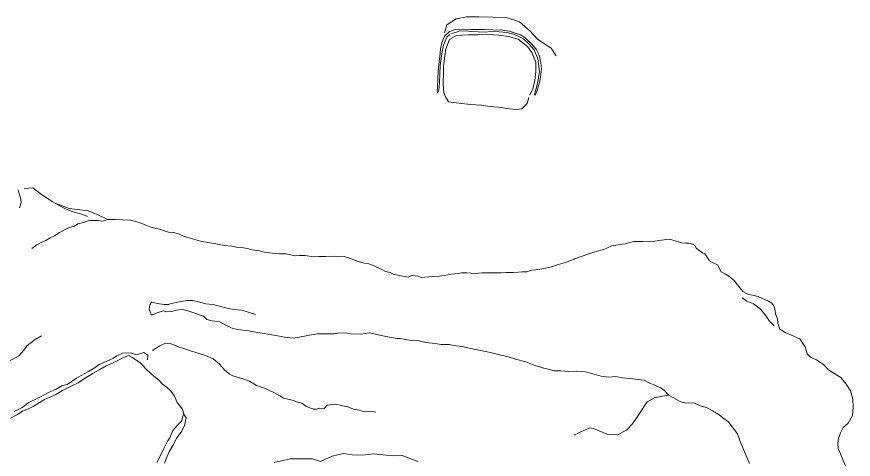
# Model space of a CAD drawing. Extents: x 683321 to 688873, y 7661944 to 7668387.
# Drawn here: x 688102.4 to 688595.4, y 7667466.3 to 7667727.1 of the extents above; entities that cross this region are included whole.
import ezdxf

# ---------------------------------------------------------------- set-up
doc = ezdxf.new("R2010")
doc.units = 0
doc.header["$MEASUREMENT"] = 0
doc.layers.add('01 CRESTA_Line', color=3, linetype='Continuous', lineweight=20)

msp = doc.modelspace()

# ---------------------------------------------------------------- linework, layer by layer
at = {"layer": '01 CRESTA_Line'}
for points in [[(688354.44, 7667717.63, 4240.75), (688355.76, 7667722.4, 4240.23), (688361.36, 7667725.9, 4239.89), (688367.37, 7667727.09, 4239.65), (688374.79, 7667726.99, 4239.5), (688382.98, 7667726.9, 4238.93), (688391.33, 7667726.39, 4239.65), (688398.61, 7667724.16, 4239.25), (688404.86, 7667718.53, 4239.46), (688409.03, 7667714.03, 4239.32), (688413.59, 7667710.98, 4239.92), (688417.28, 7667708.5, 4240.44), (688420.25, 7667704.01, 4240.71)], [(688357.69, 7667716.67, 4241.07), (688355.82, 7667714.98, 4241.41), (688353.97, 7667710.31, 4241.33), (688352.87, 7667705.19, 4241.36), (688351.89, 7667698.39, 4241.66), (688351.68, 7667693.38, 4241.78), (688351.46, 7667688.26, 4241.9), (688351.23, 7667683.69, 4242.07), (688350.27, 7667681.98, 4242.16), (688350.24, 7667683.07, 4242.15), (688350.3, 7667685.91, 4241.96), (688350.55, 7667690.37, 4241.94), (688350.78, 7667694.76, 4241.86), (688351.07, 7667699.1, 4241.68), (688351.77, 7667703.65, 4241.59), (688352.18, 7667707.9, 4241.29), (688352.87, 7667711.72, 4241.3), (688354.51, 7667715.68, 4241.23), (688357.42, 7667718.47, 4241.16), (688360.97, 7667719.52, 4241.05), (688365.18, 7667719.71, 4240.9), (688370.01, 7667719.65, 4240.8), (688378.32, 7667719.64, 4240.64), (688378.28, 7667719.65, 4240.57), (688382.89, 7667719.41, 4240.68), (688388.58, 7667719.17, 4240.67), (688392.83, 7667718.63, 4240.52), (688399.21, 7667716.34, 4240.41), (688401.77, 7667714.95, 4240.17), (688405.64, 7667711.26, 4240.53), (688408.41, 7667707.9, 4240.7), (688410.2, 7667704.43, 4240.89), (688411.26, 7667700.15, 4241.35), (688411.67, 7667696.18, 4241.68), (688411.09, 7667691.49, 4241.85), (688410.28, 7667687.56, 4241.99), (688408.83, 7667683.18, 4242.24), (688407.84, 7667680.77, 4242.23), (688407.54, 7667681.39, 4242.15), (688408.68, 7667685.38, 4242.16), (688409.71, 7667689.85, 4241.99), (688410.5, 7667694.73, 4241.78), (688409.55, 7667702.36, 4240.96), (688409.55, 7667702.37, 4240.95), (688407.25, 7667707.53, 4240.68), (688404.43, 7667710.97, 4240.54), (688401.08, 7667713.98, 4240.38), (688395.31, 7667716.8, 4240.54), (688391.14, 7667717.83, 4240.58), (688386.61, 7667718.19, 4240.76), (688381.34, 7667718.38, 4240.8), (688378.34, 7667718.09, 4240.74), (688370.28, 7667718.42, 4241.02), (688368.69, 7667718.56, 4240.95), (688363.45, 7667718.85, 4241.18), (688361.48, 7667717.92, 4240.92), (688358.54, 7667717.25, 4241.06)], [(688404.75, 7667680.82, 4241.59), (688406.5, 7667684.58, 4241.54), (688407.71, 7667689.47, 4241.26), (688408.24, 7667694.78, 4241.25), (688408.28, 7667700.25, 4240.78), (688405.97, 7667706, 4240.3), (688403.46, 7667709.65, 4240.08), (688397.95, 7667713.84, 4239.94), (688392.19, 7667715.51, 4239.83), (688386.41, 7667716.19, 4240.09), (688380.13, 7667716.6, 4240.16), (688374.37, 7667716.47, 4240.27), (688368.58, 7667716.48, 4240.35), (688361.5, 7667716.08, 4240.45), (688357.49, 7667713.68, 4240.54), (688355.22, 7667707.9, 4240.54), (688354.64, 7667704.05, 4240.6), (688353.82, 7667697.73, 4240.99), (688353.81, 7667694.41, 4241.13), (688353.73, 7667687.5, 4241.21), (688354.1, 7667682.54, 4241.36), (688355.01, 7667679.92, 4241.29), (688356.86, 7667676.9, 4241.53), (688361.4, 7667676.35, 4241), (688367.93, 7667675.66, 4240.92), (688368.26, 7667675.54, 4240.79), (688372.76, 7667675.15, 4240.84), (688376.36, 7667675.02, 4241), (688380.99, 7667674.14, 4241.17), (688386.32, 7667673.76, 4241.43), (688392.84, 7667672.79, 4241.57), (688396.99, 7667672.35, 4242.11), (688399.98, 7667672.85, 4242.58), (688403.22, 7667675.88, 4242.46), (688403.79, 7667678.18, 4241.97), (688404.12, 7667679.59, 4241.61)], [(688106.85, 7667625.86, 4304.45), (688111.81, 7667626.22, 4305.22), (688116.17, 7667623, 4304.96), (688120.44, 7667620.01, 4304.87), (688123.32, 7667618.26, 4304.51), (688126.86, 7667616.31, 4304.61), (688130.39, 7667614.3, 4304.85), (688133.32, 7667612.82, 4304.81), (688136.82, 7667611.76, 4304.78), (688140.77, 7667610.8, 4305.38), (688144.03, 7667609.3, 4305.15)], [(688103.98, 7667614.53, 4302.81), (688105.01, 7667617.69, 4302.4), (688104.74, 7667619.88, 4302.56), (688103.9, 7667622.68, 4302.38), (688103.18, 7667625.09, 4302.2)], [(688126.05, 7667616.89, 4304.93), (688133.29, 7667614.16, 4304.57), (688138.02, 7667613.54, 4304.39), (688144.54, 7667612.72, 4304.43), (688149.88, 7667610.63, 4304.17), (688155.89, 7667607.62, 4301.83), (688160.42, 7667607.69, 4301.58), (688164.95, 7667607.44, 4301.31), (688169.37, 7667607.12, 4300.99), (688174.49, 7667605.78, 4300.87), (688178.04, 7667604.56, 4301.68), (688180.95, 7667603.33, 4301.24), (688182.81, 7667602.6, 4301.28), (688186.52, 7667601.86, 4300.93), (688191.91, 7667600.23, 4299.99), (688194.9, 7667600.02, 4299.41), (688197.69, 7667599.19, 4299.49), (688201.35, 7667597.56, 4298.92), (688204.55, 7667596.54, 4298.45), (688208.72, 7667595.43, 4298.31), (688211.32, 7667594.63, 4298.01), (688214.95, 7667594.09, 4297.66), (688219.77, 7667593.35, 4297.33), (688224.62, 7667592.38, 4296.78), (688229.13, 7667591.86, 4296.37), (688231.99, 7667591.24, 4296.23), (688235.04, 7667591.1, 4296.08), (688238.13, 7667590.46, 4295.69), (688241.12, 7667589.65, 4295.18), (688245.4, 7667589.19, 4294.66), (688248.49, 7667588.41, 4294.5), (688252.94, 7667587.86, 4294.04), (688257.16, 7667587.45, 4293.51), (688261.09, 7667587.42, 4293.12), (688263.94, 7667586.87, 4292.96), (688266.47, 7667586.29, 4292.7), (688268.75, 7667586.31, 4292.48), (688272.23, 7667586.3, 4291.99), (688277.38, 7667585.6, 4292.04), (688280.33, 7667585.79, 4292.04), (688284.42, 7667585.72, 4291.83), (688289.12, 7667586.09, 4290.93), (688291.27, 7667585.66, 4290.71), (688295.41, 7667585.73, 4290.86), (688298.53, 7667584.85, 4290.61), (688303.56, 7667582.87, 4290.39), (688307.39, 7667581.94, 4290.42), (688309.89, 7667581.55, 4289.87), (688313.09, 7667580.29, 4289.08), (688317.55, 7667578.16, 4288.35), (688319.77, 7667576.99, 4289.26), (688322.39, 7667576.31, 4289.33), (688324.18, 7667575.37, 4289.21), (688328.02, 7667574.62, 4288.88), (688333.04, 7667573.58, 4287.52), (688335.45, 7667574.54, 4287.52), (688339.04, 7667574.14, 4287.23), (688340.66, 7667573.51, 4287.41), (688345.09, 7667573.8, 4286.45), (688347.74, 7667573.98, 4286.66), (688351.61, 7667574.31, 4286.27), (688354.34, 7667574.59, 4286.41), (688358.61, 7667575.38, 4285.97), (688362.57, 7667575.85, 4285.68), (688364.57, 7667576.16, 4285.66), (688365.97, 7667576.23, 4285.53), (688367.72, 7667576.16, 4285.45), (688372.7, 7667575.83, 4284.93), (688374.57, 7667575.92, 4284.71), (688376.45, 7667576.14, 4284.46), (688380.43, 7667576.14, 4284.01), (688384.14, 7667576.18, 4283.79), (688387.84, 7667576.27, 4283.32), (688390.81, 7667576.29, 4283.69), (688394.98, 7667576.39, 4282.79), (688397.99, 7667576.55, 4282.77), (688400.34, 7667576.76, 4282.58), (688402.93, 7667576.84, 4282.4), (688405.89, 7667577.66, 4282.14), (688408.24, 7667577.95, 4281.79), (688410.74, 7667578.31, 4281.59), (688414.06, 7667578.91, 4281.42), (688417.58, 7667579.73, 4281.16), (688421.59, 7667581.09, 4280.97), (688425.69, 7667582.3, 4280.45), (688430.88, 7667584.27, 4279.68), (688431.04, 7667584.36, 4279.65), (688439.54, 7667587.36, 4278.76), (688443.16, 7667588.62, 4278.31), (688448.85, 7667590.15, 4278.23), (688450.45, 7667590.84, 4277.92), (688453.08, 7667592.05, 4277.95), (688459.18, 7667593.15, 4277.54), (688461.15, 7667593.24, 4277.64), (688463, 7667593.9, 4277.23), (688465.99, 7667594.58, 4277.42), (688471.4, 7667594.64, 4276.9), (688476.05, 7667594.51, 4276.89), (688478.55, 7667594.83, 4277.36), (688480.85, 7667595.28, 4276.77), (688487.05, 7667596.02, 4276.37), (688494.33, 7667593.87, 4276.35), (688496.65, 7667593.67, 4276.2), (688498.43, 7667593.58, 4276.41), (688500.79, 7667592.99, 4276.93), (688501.95, 7667592.33, 4276.47), (688503.05, 7667590.48, 4275.76), (688506.52, 7667587.99, 4275.64), (688507.97, 7667587.44, 4275.58), (688510.59, 7667583.18, 4275.6), (688512.89, 7667582.17, 4276.01), (688515.34, 7667580.81, 4275.54), (688517.58, 7667576.85, 4275.78), (688520.16, 7667575.47, 4275.95), (688521.99, 7667574.23, 4275.78), (688525.04, 7667571.85, 4274.99), (688528, 7667568.2, 4275.14), (688530.26, 7667565.22, 4275.48), (688532.4, 7667564.05, 4275.81), (688533.86, 7667563.32, 4275.9), (688536.92, 7667562.84, 4276.06), (688539.65, 7667562.03, 4275.4), (688545.4, 7667559.52, 4275.13), (688547.45, 7667558.26, 4275.25), (688548.29, 7667556.93, 4275.05), (688549.12, 7667554.98, 4274.85), (688549.6, 7667551.98, 4274.63), (688550.66, 7667549.08, 4274.38), (688550.94, 7667546.56, 4274.18), (688552.05, 7667542.89, 4274), (688555.62, 7667540.91, 4274.05), (688559.43, 7667539.16, 4274.15), (688563.89, 7667537.19, 4274.16), (688567.01, 7667532.49, 4274.01), (688568.29, 7667528.54, 4273.91), (688570.13, 7667526.5, 4273.94), (688573.77, 7667524.84, 4273.97), (688577.75, 7667522.08, 4273.87), (688580.8, 7667518.98, 4273.81), (688584.06, 7667516.78, 4274.07), (688588.02, 7667514.55, 4274), (688591.1, 7667510.52, 4274.09), (688593.66, 7667506.62, 4274.14), (688595.14, 7667501.8, 4274.21), (688595.36, 7667497.06, 4274.05), (688594.92, 7667492.14, 4273.88), (688592.41, 7667487.57, 4273.77), (688589.36, 7667485.11, 4273.7), (688587.85, 7667481.96, 4273.57), (688586.61, 7667478.48, 4273.6), (688586.19, 7667475.72, 4273.61), (688586.38, 7667472.73, 4273.66), (688587.83, 7667469.45, 4273.89), (688591.11, 7667461.46, 4273.82)], [(688111.37, 7667590.59, 4304.4), (688114.28, 7667592.66, 4305.12), (688117.6, 7667594.48, 4304.74), (688119.56, 7667595.24, 4304.63), (688122.16, 7667596.8, 4304.4), (688124.59, 7667598.07, 4304.06), (688127.5, 7667599.86, 4304), (688130.86, 7667601.76, 4303.89), (688133.25, 7667602.81, 4304.04), (688136.49, 7667603.77, 4303.71), (688138.42, 7667604.99, 4303.84), (688141.78, 7667605.87, 4303.8), (688145.04, 7667607.1, 4304.07), (688147.41, 7667607, 4304.9), (688150.58, 7667606.95, 4303.99), (688152.33, 7667606.6, 4303.37), (688155.01, 7667607.13, 4302.9)], [(688534.24, 7667463.79, 4303.5), (688532.52, 7667468.04, 4303.81), (688530.55, 7667472.67, 4304.26), (688528.77, 7667476.76, 4304.27), (688527.08, 7667481.4, 4304.22), (688524.66, 7667484.66, 4304.05), (688521.79, 7667488.31, 4303.02), (688518.46, 7667490.8, 4303.21), (688516.11, 7667492.62, 4303.47), (688512.31, 7667494.88, 4303.53), (688508.83, 7667496.84, 4303.55), (688505.19, 7667497.78, 4303.34), (688501.48, 7667499.48, 4303.68), (688496.97, 7667499.38, 4303.47), (688493.76, 7667500.26, 4303.99), (688490.74, 7667501.65, 4304.39), (688486.6, 7667504.01, 4303.7), (688485.6, 7667505.15, 4303.19), (688484.01, 7667506.96, 4302.16), (688481.68, 7667508.35, 4301.52), (688478.77, 7667509.78, 4301.12), (688475.07, 7667511.27, 4301.26), (688472.22, 7667512.9, 4301.22), (688468.66, 7667513.34, 4300.72), (688463.83, 7667513.86, 4300.85), (688459.19, 7667514.28, 4301.43), (688455.52, 7667515.08, 4301.3), (688451.11, 7667514.66, 4300.97), (688446.86, 7667515.19, 4300.92), (688442.62, 7667516.46, 4301.33), (688437.65, 7667517.91, 4301.43), (688432.52, 7667518.17, 4300.67), (688427.31, 7667518.02, 4301.04), (688422.96, 7667518.41, 4301.26), (688419.14, 7667518.5, 4300.91), (688415.57, 7667519.43, 4300.87), (688412.24, 7667520.17, 4300.91), (688407.31, 7667521.76, 4301.02), (688402.4, 7667523.75, 4300.87), (688396.26, 7667525.27, 4301.14), (688391.9, 7667526.6, 4301.24), (688387.65, 7667527.73, 4301.33), (688382.38, 7667529.07, 4301.54), (688378.69, 7667529.9, 4301.36), (688373.78, 7667530.74, 4301.57), (688369.1, 7667531.78, 4301.66), (688364.82, 7667532.86, 4301.36), (688361.43, 7667533.23, 4301.16), (688357.23, 7667533.96, 4301.34), (688352.59, 7667534.01, 4301.29), (688348.99, 7667534.58, 4301.19), (688343.55, 7667535.12, 4301.5), (688339.5, 7667536.13, 4301.72), (688334.88, 7667536.36, 4301.34), (688328.46, 7667537.58, 4302.11), (688326.52, 7667537.49, 4302.21), (688320.9, 7667538.54, 4302.17), (688316.3, 7667539.38, 4301.95), (688310.29, 7667540.76, 4302.22), (688305.1, 7667540.07, 4301.88), (688299.04, 7667540.32, 4301.7), (688296.85, 7667540.53, 4301.56), (688292.78, 7667540.78, 4301.97), (688289.22, 7667540.17, 4301.94), (688284.67, 7667540.24, 4301.32), (688279.6, 7667540.32, 4301.83), (688274.87, 7667539.4, 4302.17), (688269.95, 7667538.4, 4301.72), (688265.25, 7667537.74, 4301.59), (688260.22, 7667538.27, 4301.85), (688257.14, 7667538.77, 4301.87), (688252.54, 7667539.61, 4302.37), (688248.2, 7667540.35, 4302.11), (688242.16, 7667541.32, 4302.35), (688239.17, 7667541.96, 4302.5), (688232.72, 7667542.83, 4302.84), (688229.65, 7667543.37, 4302.41), (688225.27, 7667545.45, 4302.71), (688222.02, 7667547.39, 4302.29), (688217.51, 7667547.85, 4302.66), (688214.34, 7667548.76, 4303.05), (688212.53, 7667550.69, 4302.06), (688207.29, 7667552.44, 4302.67), (688203.23, 7667553.76, 4302.32), (688200.18, 7667554.58, 4301.73), (688196.48, 7667554.21, 4301.97), (688193.83, 7667553.47, 4302.31), (688190.85, 7667553.26, 4301.82), (688188.71, 7667553.85, 4302.01), (688184.5, 7667552.38, 4301.06), (688182.61, 7667551.45, 4301.27), (688181.53, 7667551.52, 4301.37), (688180.46, 7667554.9, 4300.19), (688180.87, 7667557.29, 4299.32), (688181.75, 7667558.84, 4298.05), (688185.38, 7667558.05, 4297.52), (688189.04, 7667557.46, 4297.59), (688192.15, 7667557.5, 4297.17)], [(688191.97, 7667557.71, 4300.49), (688195.44, 7667558.59, 4300.1), (688199.32, 7667559.21, 4299.67), (688202.89, 7667559.96, 4299.34), (688206.14, 7667559.97, 4298.9), (688209.45, 7667559.12, 4298.54), (688213.82, 7667557.92, 4298.17), (688218.02, 7667557.49, 4297.83), (688221.84, 7667556.57, 4297.42), (688226.18, 7667555.38, 4297.04), (688230.75, 7667554.58, 4296.67), (688234.99, 7667554.17, 4296.24), (688238.74, 7667553.07, 4295.9), (688243.16, 7667551.63, 4295.56)], [(688548.74, 7667545.04, 4273.97), (688545.99, 7667547.68, 4274.02), (688543.65, 7667551.14, 4274.07), (688540.65, 7667554.85, 4274.21), (688536.58, 7667557.89, 4274.35), (688532.66, 7667559.44, 4274.4), (688529.85, 7667561.37, 4274.43)], [(688037.75, 7667498.17, 4314.62), (688042.19, 7667499.79, 4314.32), (688047.53, 7667501.42, 4313.98), (688052.37, 7667503.6, 4313.56), (688058.68, 7667506.37, 4312.96), (688064.98, 7667508.78, 4312.27), (688069.9, 7667511.05, 4311.74), (688075.24, 7667512.66, 4311.69), (688078.82, 7667514.79, 4311.27), (688083.79, 7667517.08, 4311.18), (688090.05, 7667520.12, 4310.7), (688094.51, 7667522.46, 4310.67), (688099.74, 7667525.09, 4309.72), (688103.56, 7667527.28, 4309.35), (688106.57, 7667530.7, 4309.08), (688108.43, 7667533.14, 4308.27), (688112.59, 7667536.49, 4308.22), (688116.97, 7667539.11, 4307.99)], [(688182.37, 7667530.44, 4312.2), (688186.67, 7667533.1, 4312.18), (688190.03, 7667534.64, 4312.21), (688193.38, 7667534.43, 4312.26), (688197.65, 7667532.56, 4312.26), (688201.47, 7667531.32, 4312.26), (688205.31, 7667529.96, 4312.04), (688209.4, 7667528.8, 4312), (688213.65, 7667527.39, 4311.98), (688218.12, 7667525.48, 4311.93), (688221.87, 7667522.28, 4311.87), (688224.68, 7667519.24, 4311.74), (688227.61, 7667516.67, 4311.5), (688229.66, 7667515.43, 4312.04), (688235.08, 7667513.9, 4312.01), (688239.59, 7667512.29, 4311.99), (688243.67, 7667509.8, 4311.97), (688248.34, 7667508.19, 4311.94), (688253.86, 7667505.74, 4311.91), (688257.39, 7667503.7, 4312), (688259.63, 7667502.25, 4312.21), (688264.65, 7667501.17, 4312.56), (688267.98, 7667499.89, 4312.48), (688270.45, 7667499.33, 4312.53), (688272.72, 7667497.62, 4312.64), (688277.15, 7667495.88, 4312.64), (688278.86, 7667495.84, 4311.65), (688281, 7667496.44, 4311.51), (688283.49, 7667496.22, 4311.61), (688285.4, 7667498.11, 4311.8), (688290.21, 7667498.83, 4312.22), (688293.49, 7667497.95, 4312.14), (688297.41, 7667497.13, 4311.95), (688300.82, 7667495.8, 4312.48), (688304.2, 7667495.17, 4312.91), (688307.42, 7667494.31, 4313.09), (688311.52, 7667494.63, 4312.5), (688314, 7667494.16, 4312.78)], [(688189.5, 7667463.95, 4314.55), (688190.78, 7667467.58, 4313.96), (688192.28, 7667470.64, 4313.95), (688194.34, 7667474.42, 4313.92), (688196.69, 7667478.92, 4313.91), (688199.64, 7667482.8, 4314.25), (688201.29, 7667486.12, 4314.56), (688202.3, 7667490.78, 4314.76), (688200.87, 7667492.98, 4314.91), (688200.08, 7667495.92, 4314.95), (688197.01, 7667499.68, 4314.6), (688195.34, 7667503.52, 4314.42), (688193.34, 7667506.3, 4314.75), (688191.08, 7667508.58, 4314.59), (688188.35, 7667510.51, 4314.7), (688186.09, 7667512.89, 4314.58), (688184.23, 7667514.52, 4314.75), (688181.64, 7667516.76, 4314.65), (688178.62, 7667519.44, 4314.52), (688176.83, 7667521.4, 4314.18), (688175.03, 7667523.14, 4314.32), (688171.97, 7667525.38, 4314.31), (688170.26, 7667526.58, 4314.09), (688168.29, 7667527.43, 4314.31), (688164.84, 7667526.15, 4314.26), (688162.06, 7667524.43, 4314.33), (688159.25, 7667523.13, 4314.2), (688155.18, 7667521.46, 4314.3), (688151.45, 7667519.13, 4314.3), (688147.5, 7667517.05, 4314.18), (688145.31, 7667515.73, 4314.2), (688142.31, 7667513.96, 4314.15), (688138.56, 7667511.4, 4314.24), (688134.52, 7667509.34, 4314.02), (688132.5, 7667508.32, 4314.03), (688129.45, 7667506.78, 4314.11), (688125.37, 7667504.55, 4313.93), (688122.35, 7667503.2, 4313.96), (688118.73, 7667501.53, 4313.93), (688115.76, 7667499.82, 4314), (688112.13, 7667497.5, 4314.18), (688109.26, 7667496.13, 4314.05), (688105.86, 7667494.67, 4313.93), (688102.48, 7667492.52, 4314.23), (688098.75, 7667490.55, 4313.9)], [(688100.84, 7667494.43, 4314.2), (688105.58, 7667496.74, 4313.98), (688109.49, 7667499.75, 4313.85), (688114.39, 7667502.12, 4313.99), (688117.19, 7667503.59, 4314.05), (688121.08, 7667505.71, 4314.02), (688125.64, 7667507.7, 4313.91), (688129.17, 7667509.83, 4313.92), (688132.04, 7667510.44, 4314.01), (688135.15, 7667512.42, 4314.06), (688137.62, 7667514.15, 4314.14), (688140.32, 7667515.74, 4314.23), (688144.59, 7667518.03, 4314.26), (688148.57, 7667520.46, 4314.39), (688150.97, 7667522.1, 4314.22), (688153.78, 7667523.33, 4314.32), (688156.89, 7667524.76, 4314.29), (688159.36, 7667525.87, 4314.11), (688161.35, 7667527.18, 4314.14), (688164.76, 7667528.85, 4314.29), (688169.47, 7667529.03, 4314.21), (688172.87, 7667527.93, 4314.04), (688177.25, 7667529.31, 4313.73), (688179.56, 7667527.65, 4313.3), (688179.44, 7667524.94, 4313.31)], [(688486.6, 7667504.01, 4303.7), (688482.91, 7667503.51, 4303.22), (688478.25, 7667502.46, 4303.18), (688473.84, 7667500.09, 4303.02), (688470.27, 7667494.54, 4302.97), (688467.81, 7667490.98, 4303.12), (688465.25, 7667487.2, 4303.22), (688461.72, 7667483.56, 4303.24), (688456.44, 7667480.68, 4303.22), (688450.15, 7667481.08, 4303.18), (688445.59, 7667483.01, 4303.05), (688442.35, 7667484.52, 4303.1), (688440.12, 7667484.8, 4303), (688437.49, 7667483.73, 4303.03), (688433.93, 7667482.08, 4303.01), (688430.89, 7667480.58, 4303.11)], [(688184.91, 7667464.4, 4314.73), (688186.61, 7667467.42, 4314.33), (688189.06, 7667472.72, 4314.46), (688190.95, 7667476.5, 4314.53), (688192.58, 7667479.01, 4314.08), (688194.3, 7667483.34, 4313.91), (688197, 7667486.15, 4313.99), (688199.61, 7667489.04, 4314.7), (688200.14, 7667491.14, 4314.67), (688200.87, 7667492.98, 4314.91)], [(688338.68, 7667465.07, 4329.26), (688329.55, 7667468.56, 4328.44), (688324.97, 7667468.36, 4329.3), (688320.14, 7667468.82, 4329.75), (688312.92, 7667469.45, 4329.15), (688306.4, 7667468.74, 4329.04), (688300.13, 7667468.98, 4329.14), (688294.94, 7667469.65, 4329.14), (688288.28, 7667468.1, 4329.62), (688281.34, 7667464.94, 4330.6), (688276.75, 7667466.54, 4330.48), (688265.04, 7667466.62, 4331.09), (688263.72, 7667466.66, 4331.35), (688254.02, 7667464.37, 4331.71)]]:
    msp.add_polyline3d(points, dxfattribs=at)

doc.saveas('drawing.dxf')
